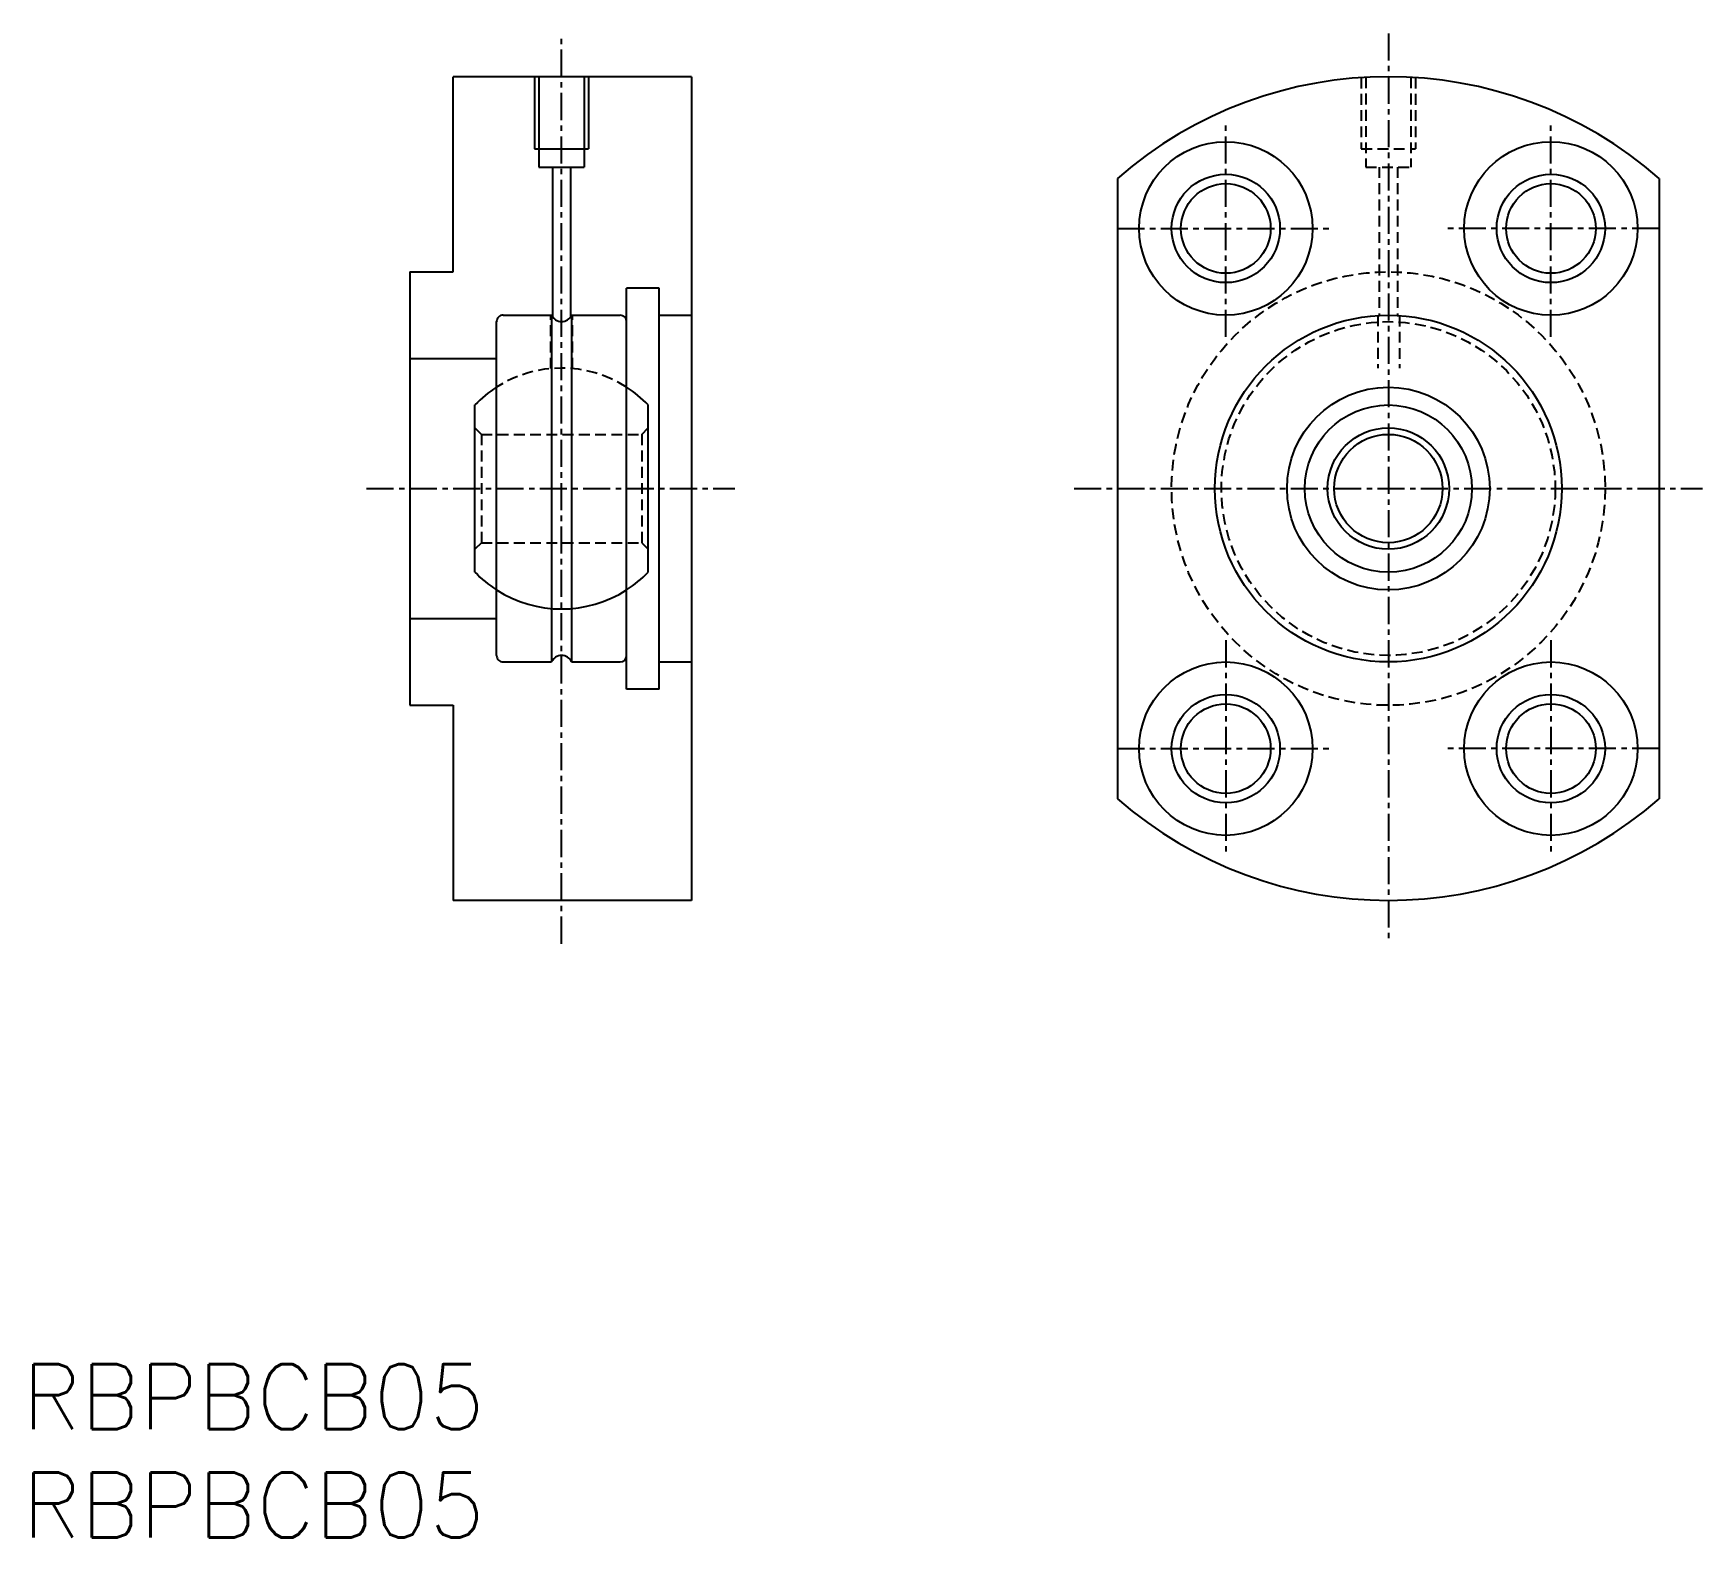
# Model space of a CAD drawing. Extents: x 99.8 to 176.8, y 54.8 to 124.2.
import ezdxf
from ezdxf.enums import TextEntityAlignment as Align

# ---------------------------------------------------------------- set-up
doc = ezdxf.new("R2010")
doc.units = 0
doc.linetypes.add('CENTER', pattern=[2, 1.25, -0.25, 0.25, -0.25])
doc.linetypes.add('DASHED', pattern=[0.75, 0.5, -0.25])
doc.layers.get('0').update_dxf_attribs({"linetype": 'CONTINUOUS'})
doc.layers.add('CENTER', color=1, linetype='CENTER')
doc.styles.get("Standard").update_dxf_attribs({"font": 'txt.shx', "bigfont": 'extfont.shx'})

msp = doc.modelspace()

# ---------------------------------------------------------------- linework, layer by layer
at = {"color": 7, "linetype": 'CONTINUOUS'}
for p, q in [((130.203, 122.215), (119.203, 122.215)), ((119.203, 113.215), (119.203, 122.215)), ((122.953, 122.215), (122.953, 118.882)), ((123.161, 122.215), (123.161, 118.048)), ((125.245, 122.215), (125.245, 118.048)), ((125.453, 122.215), (125.453, 118.882)), ((130.203, 122.215), (130.203, 84.215)), ((122.953, 118.882), (125.453, 118.882)), ((123.161, 118.048), (125.245, 118.048)), ((123.786, 118.048), (123.786, 111.139)), ((124.62, 118.048), (124.62, 111.139)), ((149.85, 117.524), (149.85, 88.906)), ((174.85, 117.524), (174.85, 88.906)), ((117.203, 113.215), (117.203, 93.215)), ((117.203, 113.215), (119.203, 113.215)), ((127.203, 93.965), (127.203, 112.465)), ((128.703, 112.465), (127.203, 112.465)), ((128.703, 93.965), (128.703, 112.465)), ((121.203, 95.515), (121.203, 110.915)), ((121.503, 111.215), (123.745, 111.215)), ((123.745, 111.215), (123.745, 95.215)), ((124.661, 111.215), (126.903, 111.215)), ((124.661, 111.215), (124.661, 95.215)), ((128.703, 111.215), (130.203, 111.215)), ((117.203, 109.215), (121.203, 109.215)), ((120.203, 99.365), (120.203, 107.071)), ((128.203, 99.359), (128.203, 107.071)), ((117.203, 97.215), (121.203, 97.215)), ((121.503, 95.215), (123.745, 95.215)), ((124.661, 95.215), (126.903, 95.215)), ((128.703, 95.215), (130.203, 95.215)), ((128.703, 93.965), (127.203, 93.965)), ((117.203, 93.215), (119.203, 93.215)), ((119.203, 93.215), (119.203, 84.215)), ((130.203, 84.215), (119.203, 84.215))]:
    msp.add_line(p, q, dxfattribs=at)
at = {"color": 3, "linetype": 'DASHED'}
for p, q in [((161.1, 122.174), (161.1, 118.882)), ((161.308, 122.186), (161.308, 118.048)), ((163.391, 122.186), (163.391, 118.048)), ((163.6, 122.174), (163.6, 118.882)), ((161.1, 118.882), (163.6, 118.882)), ((161.308, 118.048), (163.391, 118.048)), ((161.933, 118.048), (161.933, 111.204)), ((162.766, 118.048), (162.766, 111.204)), ((123.703, 108.748), (123.703, 111.215)), ((124.703, 108.748), (124.703, 111.215)), ((161.864, 111.2), (161.86, 108.772)), ((162.864, 111.198), (162.86, 108.77)), ((120.503, 105.715), (120.203, 106.015)), ((120.503, 105.715), (127.903, 105.715)), ((120.503, 105.715), (120.503, 100.715)), ((127.903, 105.715), (128.203, 106.015)), ((127.903, 105.715), (127.903, 100.715)), ((120.503, 100.715), (120.203, 100.415)), ((120.503, 100.715), (127.903, 100.715)), ((127.903, 100.715), (128.203, 100.415))]:
    msp.add_line(p, q, dxfattribs=at)
at = {"color": 7, "linetype": 'CONTINUOUS'}
for centre, radius in [((154.85, 115.215), 4), ((169.85, 115.215), 4), ((154.85, 115.215), 2.5), ((169.85, 115.215), 2.5), ((162.35, 103.215), 8), ((162.35, 103.215), 4.676), ((162.35, 103.215), 3.856), ((162.35, 103.215), 2.8), ((162.35, 103.215), 2.5), ((154.85, 91.215), 4), ((169.85, 91.215), 4), ((154.85, 91.215), 2.5), ((169.85, 91.215), 2.5)]:
    msp.add_circle(centre, radius, dxfattribs=at)
at = {"color": 3, "linetype": 'CONTINUOUS'}
for centre in [(154.85, 115.215), (169.85, 115.215), (154.85, 91.215), (169.85, 91.215)]:
    msp.add_circle(centre, 2.067, dxfattribs=at)
at = {"color": 3, "linetype": 'DASHED'}
for radius in [10, 7.7]:
    msp.add_circle((162.35, 103.215), radius, dxfattribs=at)
at = {"color": 7, "linetype": 'CONTINUOUS'}
for centre, radius, start, end in [((162.35, 103.215), 19, 48.86049, 131.13951), ((121.503, 110.915), 0.3, 90, 180.00001), ((124.203, 111.415), 0.5, 203.57818, 336.42182), ((126.903, 110.915), 0.3, 0, 90), ((124.203, 103.215), 5.556, 122.6807, 136.04972), ((124.203, 103.215), 5.556, 43.95028, 57.3193), ((124.203, 103.215), 5.556, 223.95028, 237.3193), ((124.203, 103.215), 5.556, 302.6807, 316.04972), ((124.203, 103.215), 5.556, 237.3193, 302.6807), ((121.503, 95.515), 0.3, 179.99999, 270), ((124.203, 95.015), 0.5, 23.57818, 156.42182), ((126.903, 95.515), 0.3, 270, 0), ((162.35, 103.215), 19, 228.86049, 311.13951)]:
    msp.add_arc(centre, radius, start, end, dxfattribs=at)
at = {"color": 3, "linetype": 'DASHED'}
msp.add_arc((124.203, 103.215), 5.556, 57.3193, 122.6807, dxfattribs=at)
at = {"layer": 'CENTER', "color": 1, "linetype": 'CENTER'}
for p, q in [((124.203, 82.215), (124.203, 124.215)), ((162.35, 124.215), (162.35, 82.215)), ((162.35, 124.215), (162.35, 110.915)), ((154.85, 110.215), (154.85, 120.215)), ((169.85, 110.215), (169.85, 120.215)), ((149.85, 115.215), (159.85, 115.215)), ((174.85, 115.215), (164.85, 115.215)), ((115.203, 103.215), (132.203, 103.215)), ((147.85, 103.215), (176.85, 103.215)), ((154.85, 96.215), (154.85, 86.215)), ((169.85, 96.215), (169.85, 86.215)), ((149.85, 91.215), (159.85, 91.215)), ((174.85, 91.215), (164.85, 91.215))]:
    msp.add_line(p, q, dxfattribs=at)

# ---------------------------------------------------------------- texts
at = {"color": 7, "linetype": 'CONTINUOUS'}
for p in [(99.319, 61.315), (99.319, 56.315)]:
    msp.add_text('RBPBCB05', height=3, dxfattribs=at).set_placement(p, align=Align.MIDDLE_LEFT)

doc.saveas('drawing.dxf')
